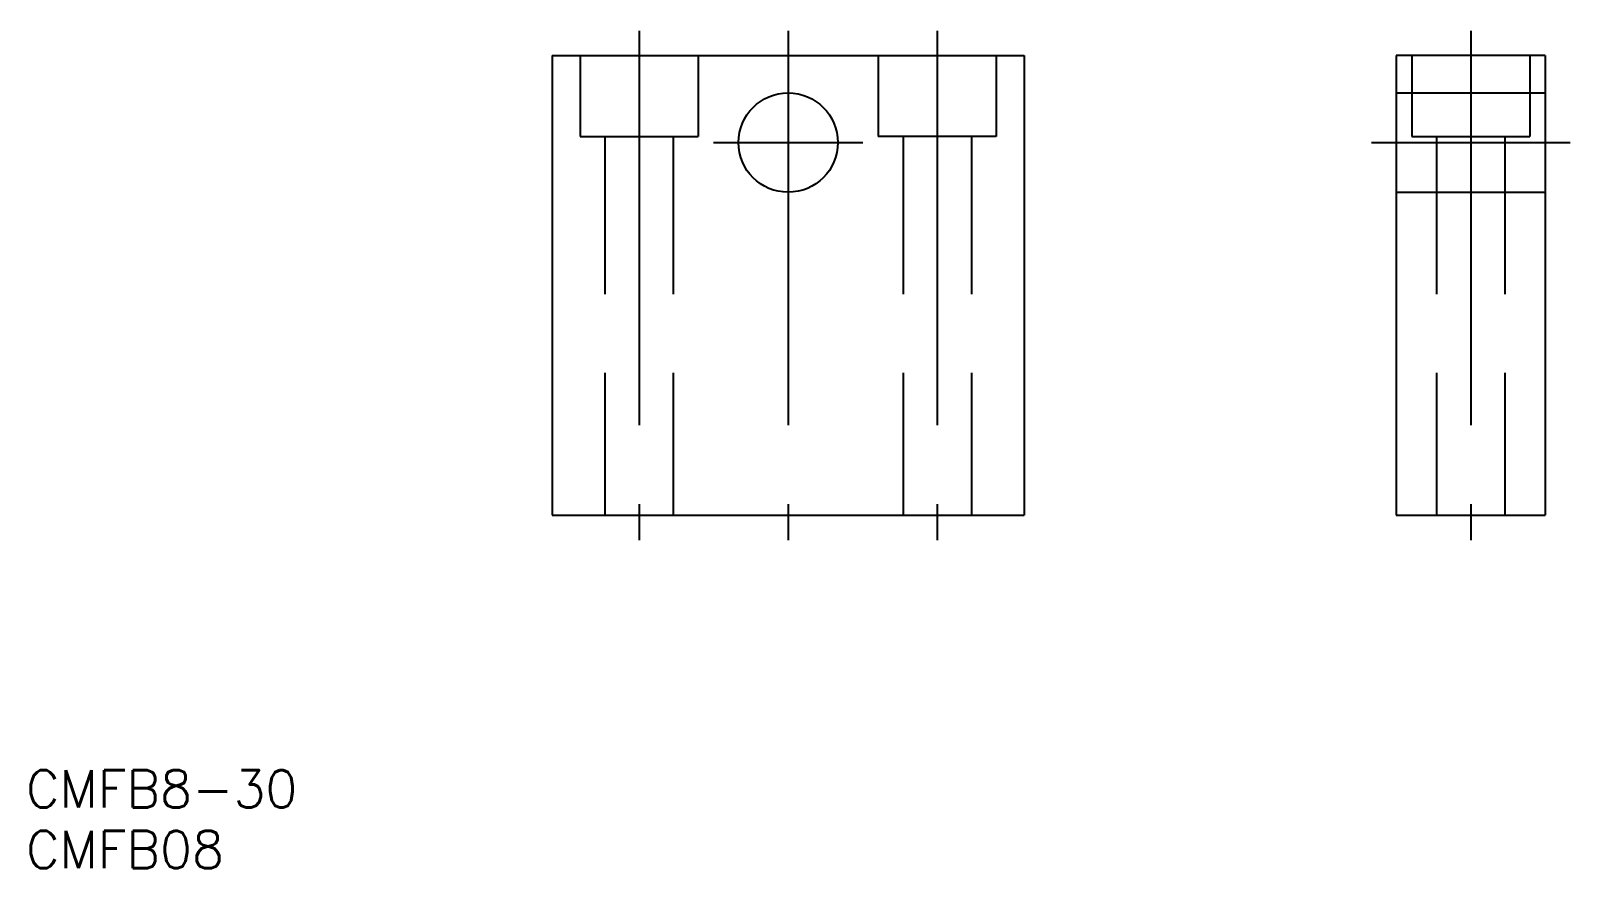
# Model space of a CAD drawing. Extents: x -61 to 63, y -58 to 9.
import ezdxf

# ---------------------------------------------------------------- set-up
doc = ezdxf.new("R2010")
doc.units = 0
doc.linetypes.add('CENTER', pattern=[50.8, 31.75, -6.35, 6.35, -6.35])
doc.linetypes.add('DASHED', pattern=[19.05, 12.7, -6.35])
doc.layers.get('0').update_dxf_attribs({"linetype": 'CONTINUOUS'})
doc.layers.add('CENTER', color=1, linetype='CENTER')
doc.styles.get("Standard").update_dxf_attribs({"font": 'txt.shx', "height": 3, "bigfont": 'bigfont.shx'})

msp = doc.modelspace()

# ---------------------------------------------------------------- linework, layer by layer
at = {"color": 7, "linetype": 'CONTINUOUS'}
for p, q in [((-19, 7), (-19, -30)), ((-19, 7), (19, 7)), ((19, 7), (19, -30)), ((60.96, 7), (48.96, 7)), ((48.96, 7), (48.96, -30)), ((60.96, 7), (60.96, -30)), ((-19, -30), (19, -30)), ((48.96, -30), (60.96, -30))]:
    msp.add_line(p, q, dxfattribs=at)
at = {"color": 3, "linetype": 'DASHED'}
for p, q in [((-16.75, 7), (-16.75, 0.5)), ((-7.25, 7), (-7.25, 0.5)), ((7.25, 7), (7.25, 0.5)), ((16.75, 7), (16.75, 0.5)), ((50.21, 7), (50.21, 0.5)), ((59.71, 7), (59.71, 0.5)), ((48.96, 4), (60.96, 4)), ((-16.75, 0.5), (-7.25, 0.5)), ((-14.75, 0.5), (-14.75, -30)), ((-9.25, 0.5), (-9.25, -30)), ((16.75, 0.5), (7.25, 0.5)), ((9.25, 0.5), (9.25, -30)), ((14.75, 0.5), (14.75, -30)), ((50.21, 0.5), (59.71, 0.5)), ((52.21, 0.5), (52.21, -30)), ((57.71, 0.5), (57.71, -30)), ((48.96, -4), (60.96, -4))]:
    msp.add_line(p, q, dxfattribs=at)
at = {"color": 7, "linetype": 'CONTINUOUS'}
msp.add_circle((0, 0), 4, dxfattribs=at)
at = {"layer": 'CENTER', "color": 1, "linetype": 'CENTER'}
for p, q in [((-12, 9), (-12, -32)), ((0, 9), (0, -32)), ((12, 9), (12, -32)), ((54.96, 9), (54.96, -32)), ((-6, 0), (6, 0)), ((46.96, 0), (62.96, 0))]:
    msp.add_line(p, q, dxfattribs=at)

# ---------------------------------------------------------------- texts
at = {"color": 7, "linetype": 'CONTINUOUS'}
for s, p in [('CMFB8-30', (-61.37, -53.54)), ('CMFB08', (-61.37, -58.42))]:
    msp.add_text(s, height=3, dxfattribs=at).set_placement(p)

doc.saveas('drawing.dxf')
